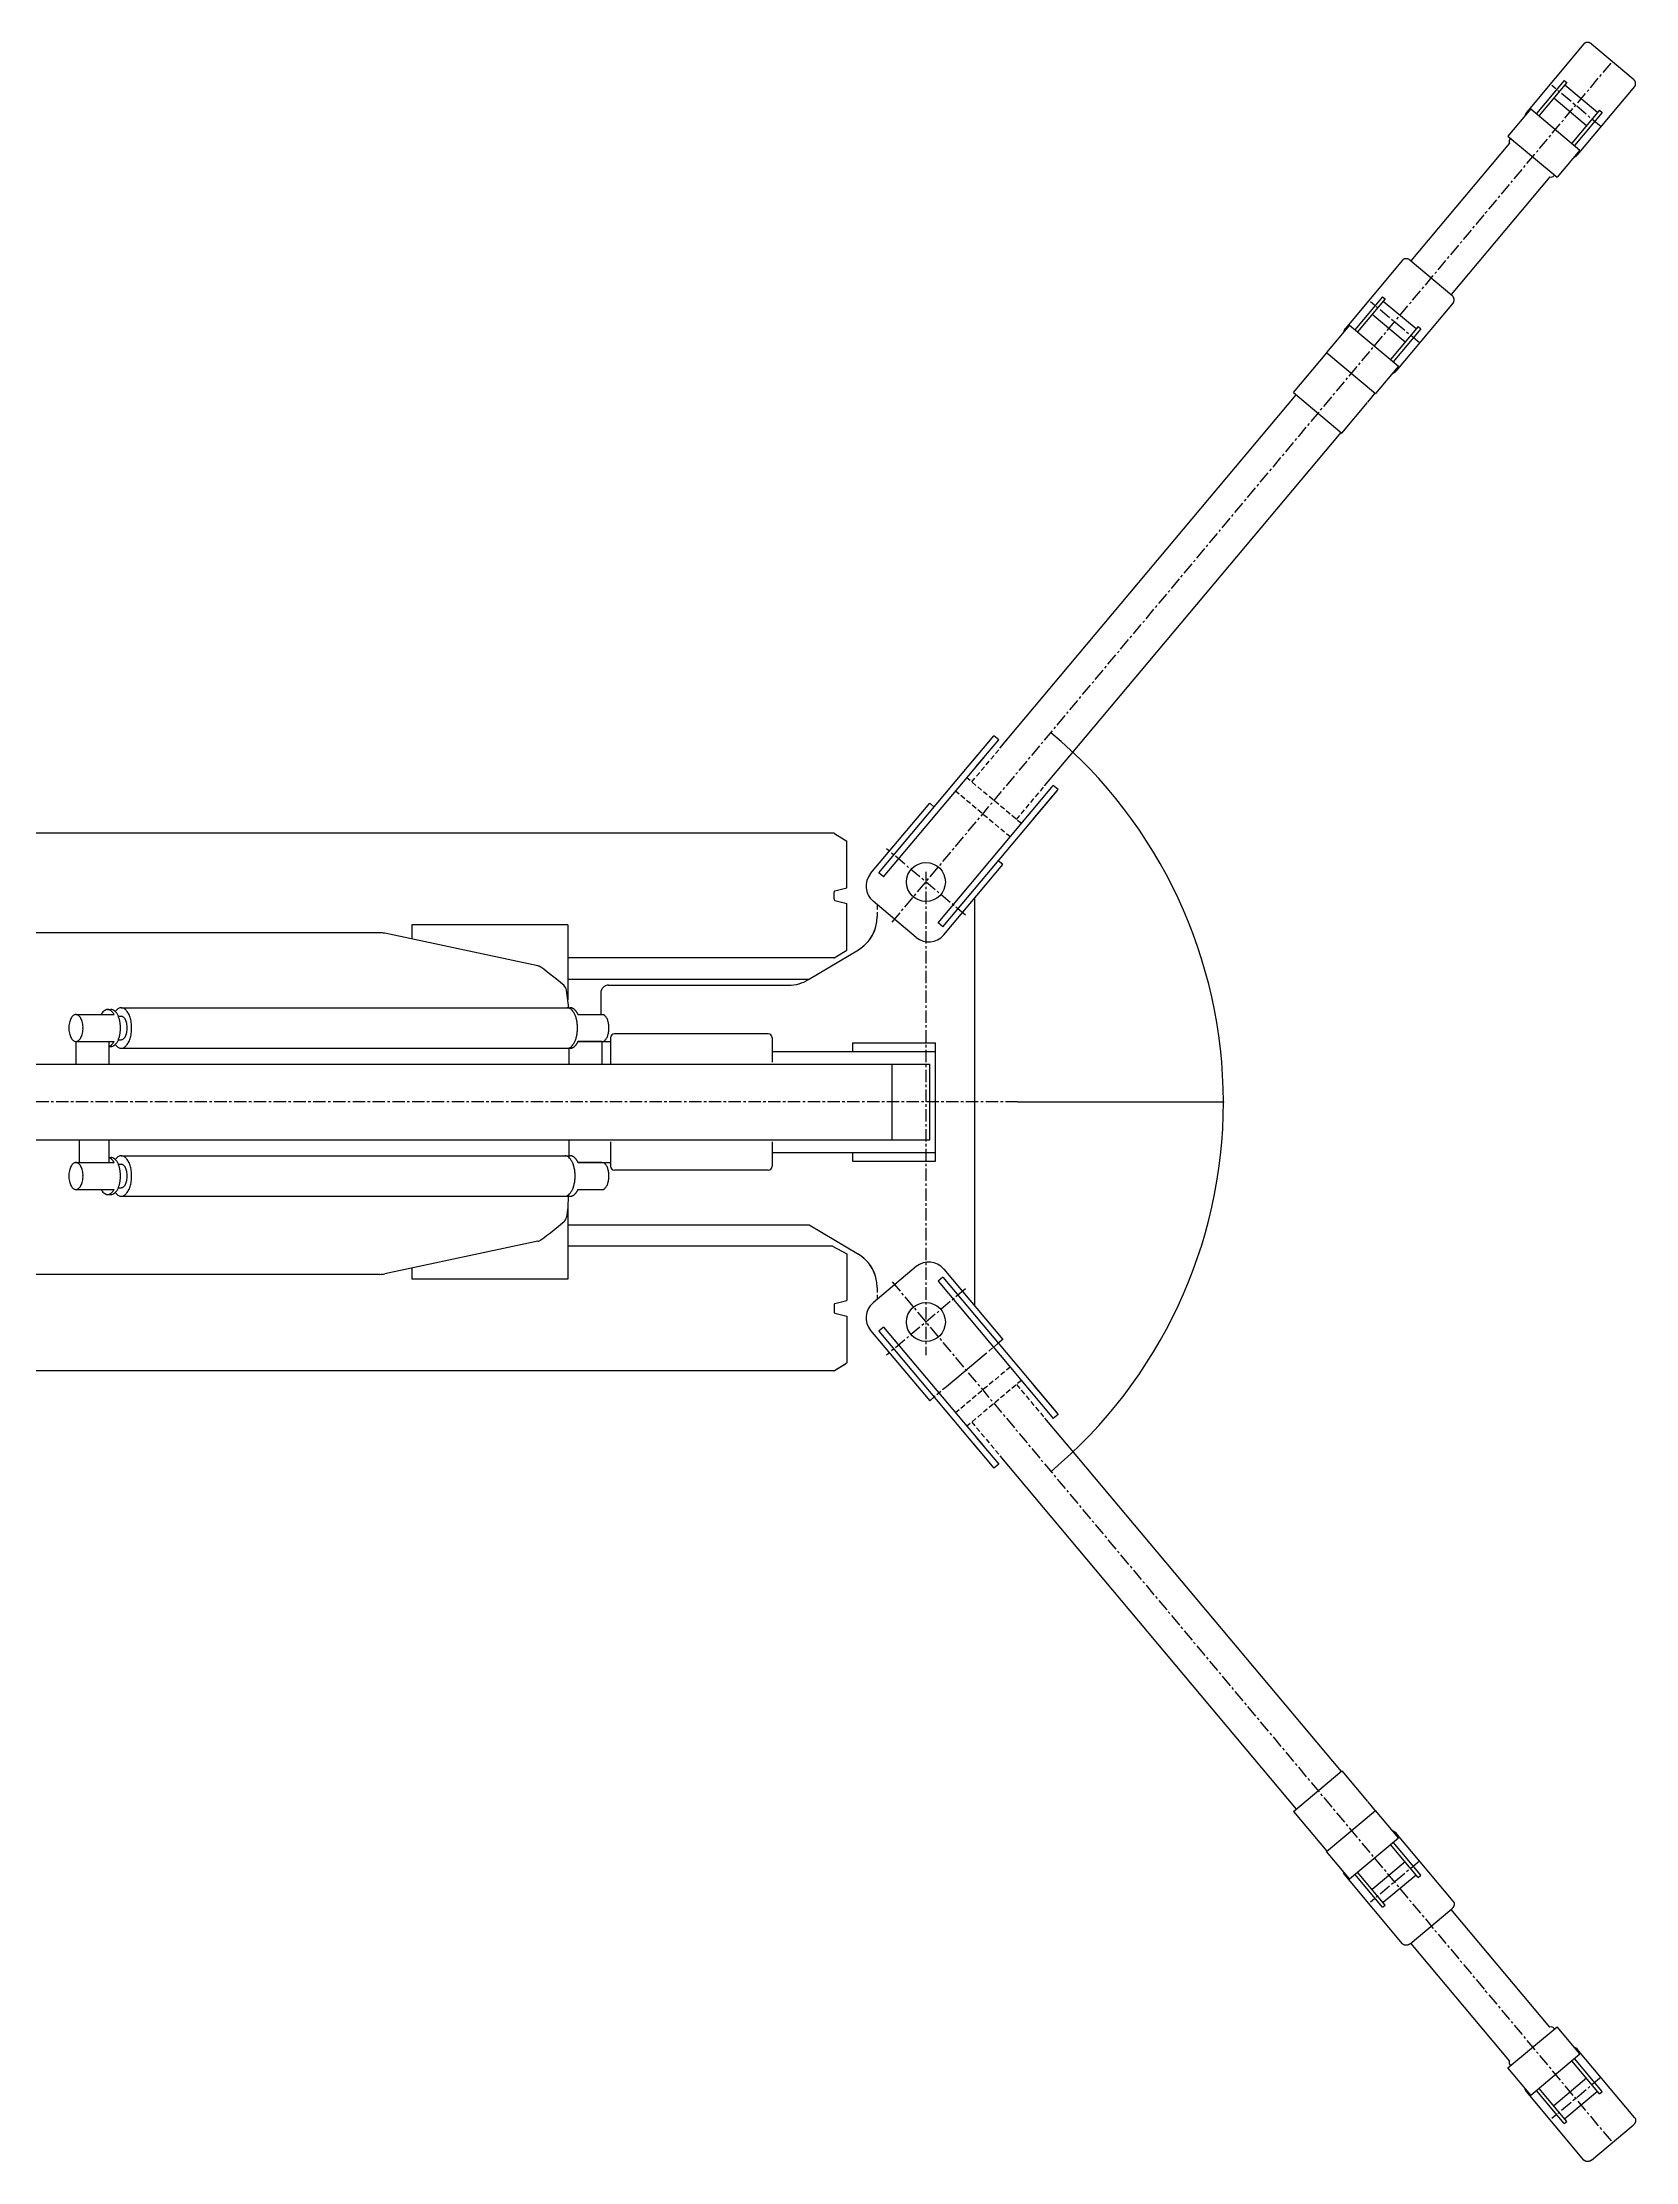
# Model space of a CAD drawing. Header units: millimetres. Extents: x 13669 to 217197, y -88248 to 24578.
# Drawn here: x 99199 to 103291, y 5022 to 10464 of the extents above; entities that cross this region are included whole.
import ezdxf

# ---------------------------------------------------------------- set-up
doc = ezdxf.new("R2010")
doc.units = ezdxf.units.MM
doc.linetypes.add('CENTER', pattern=[50.8, 31.75, -6.35, 6.35, -6.35])
doc.linetypes.add('DASHED', pattern=[19.05, 12.7, -6.35])
doc.layers.add('1', color=7, linetype='Continuous')
doc.styles.get("Standard").update_dxf_attribs({"font": 'arial.ttf'})
doc.dimstyles.new('DIMSTYLE24', dxfattribs={"dimtxt": 3.2, "dimasz": 1, "dimexe": 2.54, "dimexo": 0, "dimgap": 1.6, "dimtad": 1, "dimdec": 4, "dimzin": 0, "dimdsep": 46, "dimtxsty": 'Standard', "dimblk1": 'OPEN', "dimblk2": 'OPEN', "dimsah": 1, "dimcen": 0.09, "dimadec": 0, "dimazin": 0, "dimtfac": 1, "dimtdec": 4, "dimtmove": 0, "dimatfit": 3, "dimldrblk": 'OPEN', "dimfxl": 1, "dimtvp": 1, "dimtolj": 1, "dimtzin": 0, "dimarcsym": 0})

# ---------------------------------------------------------------- blocks, each defined once
blk = doc.blocks.new('_OPEN')
at = {"color": 0, "linetype": 'ByBlock'}
for q in [(-3.128, 0.562), (-3.128, -0.562), (-3, 0)]:
    blk.add_line((0, 0), q, dxfattribs=at)
blk = doc.blocks.new('*D207')
at = {"layer": '1', "color": 0, "linetype": 'Continuous', "lineweight": -2, "transparency": 16777216}
blk.add_line((101704.7, 7743.1), (102233.8, 7743.1), dxfattribs=at)
blk.add_arc((100995.5, 7743.1), 1237, 0.0232, 50.0463, dxfattribs=at)
at = {"layer": 'Defpoints', "color": 0, "linetype": 'Continuous', "transparency": 16777216}
for p in [(103231.8, 10414.8), (101381.9, 8204.7), (102180.4, 8098.3), (96487.1, 7743.1), (101704.7, 7743.1)]:
    blk.add_point(p, dxfattribs=at)
at = {"layer": '1', "color": 0, "linetype": 'Continuous', "lineweight": -2, "transparency": 16777216, "xscale": 0.5, "yscale": 0.5, "zscale": 0.5}
for p, rotation in [((101789.5, 8691.7), 140.0578570738587), ((102232.6, 7743.1), 270.0115791850978)]:
    blk.add_blockref('_OPEN', p, dxfattribs=dict(at, rotation=rotation))
at = {"layer": '1', "color": 0, "linetype": 'Continuous', "transparency": 16777216, "insert": (102068.2, 8362.5), "char_height": 1.6, "attachment_point": 5, "rotation": 300.0058}
blk.add_mtext('\\A1;50°', dxfattribs=at)
blk = doc.blocks.new('*D208')
at = {"layer": '1', "color": 0, "linetype": 'Continuous', "lineweight": -2, "transparency": 16777216}
blk.add_line((101704.7, 7743.1), (102233.9, 7743.1), dxfattribs=at)
blk.add_arc((100995.5, 7743.1), 1237.2, 309.9538, 359.9768, dxfattribs=at)
at = {"layer": 'Defpoints', "color": 0, "linetype": 'Continuous', "transparency": 16777216}
for p in [(96487.1, 7743.1), (101704.7, 7743.1), (101381.9, 7281.5), (102028.6, 7062.4), (103231.8, 5071.4)]:
    blk.add_point(p, dxfattribs=at)
at = {"layer": '1', "color": 0, "linetype": 'Continuous', "lineweight": -2, "transparency": 16777216, "xscale": 0.5, "yscale": 0.5, "zscale": 0.5}
for p, rotation in [((102232.7, 7743.1), 89.9884219844895), ((101789.6, 6794.4), 219.9421932236454)]:
    blk.add_blockref('_OPEN', p, dxfattribs=dict(at, rotation=rotation))
at = {"layer": '1', "color": 0, "linetype": 'Continuous', "transparency": 16777216, "insert": (102175.3, 7376.2), "char_height": 1.6, "attachment_point": 5, "rotation": 72.7264}
blk.add_mtext('\\A1;50°', dxfattribs=at)

msp = doc.modelspace()

# ---------------------------------------------------------------- linework, layer by layer
at = {"color": 3, "linetype": 'Continuous'}
for p, q in [((99953.7406844, 8177.5731798), (99068.7405745, 8177.5731798)), ((100066.3950875, 8177.5731798), (99953.7406844, 8177.5731798)), ((100471.6218199, 8092.8022207), (100078.8665863, 8176.2627119)), ((100549.6808604, 7998.0002099), (100545.0995749, 8030.519948)), ((100551.1801435, 7985.0731437), (100549.612659, 7997.9906019)), ((100551.1489703, 7881.0726002), (100551.1489703, 7840.5731219)), ((100551.1489703, 7645.5731028), (100551.1489703, 7605.0736245)), ((100548.6039708, 7472.2456334), (100545.1356655, 7447.6262594)), ((100549.9190561, 7501.0742099), (100548.6039708, 7472.2456334)), ((100471.6579105, 7385.3440165), (100078.9027067, 7301.8835253)), ((99953.7767452, 7300.5730574), (98486.6846888, 7300.5730574)), ((100066.4311484, 7300.5730574), (99953.7767452, 7300.5730574))]:
    msp.add_line(p, q, dxfattribs=at)
for centre, radius, start, end in [((100066.3950591, 8117.5731723), 60.0000088, 78.0031006925, 90.0000000008), ((100467.4646519, 8073.2390346), 20.0000027, 53.6488652578, 78.0031006917), ((99821.3864564, 7195.3533438), 1110.0001498, 49.7736128309, 53.6488652578), ((100525.3187758, 8027.5670246), 20.0000027, 8.4905852227, 49.7736128309), ((99821.4225437, 8282.7928798), 1110.0001498, 306.3511347422, 310.2263871691), ((100525.354863, 7450.5791991), 20.0000027, 310.2263871691, 351.5094147773), ((100467.5007391, 7404.9071891), 20.0000027, 281.9968993083, 306.3511347422), ((100066.4311517, 7360.5730614), 60.0000088, 269.9999999992, 281.9968993075)]:
    msp.add_arc(centre, radius, start, end, dxfattribs=at)
at = {"layer": '1', "color": 7, "linetype": 'Continuous'}
for p, q in [((103158.6621296, 10459.8204116), (103011.1269533, 10283.9948261)), ((103178.1996079, 10459.7684096), (103285.4458383, 10369.778163)), ((103107.476942, 10366.1499887), (103036.4099157, 10281.4557633)), ((103114.3713521, 10360.3650758), (103043.3043259, 10275.6706063)), ((103107.476942, 10366.1499887), (103114.3713521, 10360.3650758)), ((103193.4939577, 10283.5299291), (103109.22897, 10354.2366172)), ((103288.8668592, 10350.5192493), (103141.3546322, 10174.7210076)), ((103022.3912371, 10293.2187044), (102963.5830015, 10223.1337339)), ((103022.3912371, 10293.2187044), (103148.4821966, 10187.4158335)), ((103165.2112682, 10249.8239467), (103080.9463656, 10320.5306877)), ((103198.6362562, 10289.6582791), (103127.5692299, 10204.9639316)), ((103198.6362562, 10289.6582791), (103205.5305442, 10283.8732441)), ((103205.5305442, 10283.8732441), (103134.46364, 10199.1788966)), ((102967.7825843, 10205.1139477), (102714.0953852, 9902.7807734)), ((102963.5830015, 10223.1337339), (103089.6739611, 10117.3308631)), ((102970.3242134, 10217.477239), (102969.0776312, 10215.9916431)), ((103148.4821966, 10187.4158335), (103089.6739611, 10117.3308631)), ((103082.9327492, 10122.98748), (103081.686167, 10121.5017621)), ((103071.198704, 10118.3376744), (102817.5110166, 9816.0046624)), ((102692.642535, 9904.439965), (102545.1074808, 9728.6143795)), ((102712.1800133, 9904.387963), (102819.4262437, 9814.3975943)), ((102641.4573474, 9810.7695421), (102570.3903211, 9726.0751946)), ((102648.3517575, 9804.9845071), (102577.2847312, 9720.2901597)), ((102641.4573474, 9810.7695421), (102648.3517575, 9804.9845071)), ((102727.4743534, 9728.1494709), (102643.2094312, 9798.8561239)), ((102822.8472646, 9795.1388026), (102675.3350375, 9619.3404389)), ((102699.1916741, 9694.4435007), (102614.9267421, 9765.1501421)), ((102556.3717645, 9737.8382577), (102497.5634069, 9667.7532873)), ((102556.3717645, 9737.8382577), (102682.462602, 9632.0353869)), ((102732.6166615, 9734.2778325), (102661.5496353, 9649.583485)), ((102739.5110717, 9728.4927975), (102668.4440454, 9643.79845)), ((102732.6166615, 9734.2778325), (102739.5110717, 9728.4927975)), ((102412.6578168, 9564.5442889), (102498.5592567, 9666.9175938)), ((102497.5634069, 9667.7532873), (102623.6543665, 9561.9504165)), ((102682.462602, 9632.0353869), (102623.6543665, 9561.9504165)), ((101658.6708063, 8651.2091732), (102419.9297904, 9558.4423593)), ((102412.6578168, 9564.5442889), (102536.7570158, 9460.4126829)), ((102536.7570158, 9460.4126829), (102602.8366146, 9539.1631819)), ((102603.1940365, 9539.5892074), (102622.6585167, 9562.7859879)), ((101837.9898309, 8631.5546601), (102534.8364833, 9462.0241333)), ((101589.8428474, 8619.7442337), (101643.4161656, 8683.5904337)), ((101598.0087192, 8604.58435), (101655.6728811, 8673.3058254)), ((101655.6728811, 8673.3058254), (101643.4161656, 8683.5904337)), ((101674.7360551, 8670.3549888), (101675.4552782, 8671.2121362)), ((101347.7322798, 8331.2081093), (101601.9885018, 8634.2188755)), ((101359.9889954, 8320.9235057), (101619.8377169, 8630.5991546)), ((101773.5774686, 8554.7910235), (101837.9898309, 8631.5546601)), ((101500.1751488, 8203.2933561), (101792.2983574, 8551.4322584)), ((101731.1337068, 8478.53906), (101795.8590269, 8555.6756977)), ((101744.1137195, 8469.1164208), (101808.1157424, 8545.3910894)), ((101808.1157424, 8545.3910894), (101795.8590269, 8555.6756977)), ((101326.5997925, 8329.3592569), (101478.2976891, 8510.1457538)), ((101489.7883561, 8500.5039526), (101478.2976891, 8510.1457538)), ((101512.4318605, 8193.0087554), (101805.3121226, 8542.0498414)), ((101232.5030926, 8433.0708454), (98696.5010107, 8433.0708454)), ((101234.0751296, 8432.6260135), (101265.8520962, 8413.0712623)), ((101265.8520962, 8293.0707884), (101265.8520962, 8413.0712623)), ((101359.9889954, 8320.9235057), (101347.7322798, 8331.2081093)), ((101514.2807148, 8171.8762681), (101665.9786076, 8352.6627764)), ((101665.9786076, 8352.6627764), (101654.4879291, 8362.3045891)), ((101232.8522138, 8264.5326147), (101232.8522138, 8281.6093)), ((101234.7510559, 8285.5314578), (101265.8520962, 8293.0707884)), ((101234.7510559, 8260.6109528), (101265.8520962, 8253.0711263)), ((101265.8520962, 8133.0706523), (101265.8520962, 8253.0711263)), ((101443.8391006, 8165.7134255), (101332.7626352, 8258.9176427)), ((101593.6490765, 8266.4641869), (101593.6490765, 7219.6780043)), ((100148.6436619, 8198.0717038), (100148.6436619, 8161.4350826)), ((100548.6418975, 8198.0717038), (100148.6436619, 8198.0717038)), ((100548.6418975, 8198.0717038), (100548.6418975, 8005.3751708)), ((101512.4318605, 8193.0087554), (101500.1751488, 8203.2933561)), ((101233.3522665, 8113.0710692), (100548.6418975, 8113.0710692)), ((101167.4004303, 8057.3217789), (101295.3243123, 8134.0763152)), ((101233.3522665, 8113.0710692), (101265.8520962, 8133.0706523)), ((100551.6418863, 8058.0719434), (101168.6398766, 8058.0719434)), ((100903.64066, 8058.0719434), (100968.6403388, 8058.0719434)), ((100633.641302, 8023.0721532), (100633.641302, 7968.0722774)), ((100653.6411478, 8043.071999), (101115.9415922, 8043.071999)), ((99285.541105, 7968.0722774), (99383.5249414, 7968.0722774)), ((99367.0025627, 7980.572511), (99375.5777309, 7980.572511)), ((99394.7558197, 7963.0723759), (99401.7310338, 7963.0723759)), ((99401.7313938, 7985.0724943), (100555.0549137, 7985.0723743)), ((100574.8412802, 7968.0722774), (100641.725432, 7968.0722774)), ((99285.541105, 7898.0728171), (99383.5249414, 7898.0728171)), ((99286.1468627, 7840.5727505), (99286.1468627, 7898.0728171)), ((99286.1468627, 7898.0728171), (99371.1462673, 7898.0728171)), ((99286.1468627, 7898.0728171), (99371.1462673, 7898.0728171)), ((99286.1468627, 7840.5727505), (99286.1468627, 7898.0728171)), ((99371.1462673, 7840.5727505), (99371.1462673, 7898.0728171)), ((99371.1462673, 7840.5727505), (99371.1462673, 7898.0728171)), ((99394.7558197, 7903.0725986), (99401.7310338, 7903.0725986)), ((100636.1418527, 7898.0728171), (100574.8412802, 7898.0728171)), ((100574.8412802, 7898.0728171), (100658.6417692, 7898.0728171)), ((100574.8412802, 7898.0728171), (100641.725432, 7898.0728171)), ((100636.1418527, 7898.0728171), (100636.1418527, 7840.5727505)), ((100658.6417692, 7908.0725), (100658.6417692, 7840.5727505)), ((101063.6402662, 7918.0725429), (100668.6414521, 7918.0725429)), ((101073.6399491, 7908.0725), (101073.6399491, 7845.0727338)), ((101280.070863, 7895.0728283), (101493.6383905, 7895.0728283)), ((101280.070863, 7895.0728283), (101280.070863, 7873.0727099)), ((101493.6383905, 7591.0737564), (101493.6383905, 7895.0728283)), ((97113.6550051, 7840.5727505), (101478.8560053, 7840.5727505)), ((99371.1462673, 7885.5725835), (99375.5777309, 7885.5725835)), ((99401.7313938, 7881.0726002), (100555.0549137, 7881.0726002)), ((101073.6399491, 7873.0727099), (101493.6383905, 7873.0727099)), ((101382.1106844, 7645.5734742), (101382.1106844, 7840.5727505)), ((101382.1106844, 7645.5734742), (101382.1106844, 7840.5727505)), ((101478.8560053, 7645.5734742), (101478.8560053, 7840.5727505)), ((101478.8560053, 7645.5734742), (101478.8560053, 7840.5727505)), ((97113.6550051, 7645.5734742), (101478.8560053, 7645.5734742)), ((99293.6380749, 7645.5734742), (99293.6380749, 7588.0737676)), ((99371.1462673, 7588.0737676), (99371.1462673, 7645.5734742)), ((99371.1462673, 7588.0737676), (99371.1462673, 7645.5734742)), ((100658.6417692, 7641.0734909), (100658.6417692, 7578.0737247)), ((101073.6399491, 7641.0734909), (101073.6399491, 7578.0737247)), ((99283.6379121, 7588.0737676), (99293.6380749, 7588.0737676)), ((99285.541105, 7588.0737676), (99383.5249414, 7588.0737676)), ((99286.1468627, 7588.0737676), (99371.1462673, 7588.0737676)), ((99286.1468627, 7588.0737676), (99371.1462673, 7588.0737676)), ((99371.1462673, 7600.5736412), (99375.5777309, 7600.5736412)), ((99394.7558197, 7583.0739861), (99401.7310338, 7583.0739861)), ((99401.7313938, 7605.0736245), (100555.0549137, 7605.0736245)), ((100636.1418527, 7588.0737676), (100574.8412802, 7588.0737676)), ((100574.8412802, 7588.0737676), (100641.725432, 7588.0737676)), ((100574.8412802, 7588.0734076), (100658.6417692, 7588.0734076)), ((101063.6402662, 7568.0740418), (100668.6414521, 7568.0740418)), ((101073.6399491, 7613.0738748), (101493.6383905, 7613.0738748)), ((101280.070863, 7613.0738748), (101280.070863, 7591.0737564)), ((101280.070863, 7591.0737564), (101493.6383905, 7591.0737564)), ((99285.541105, 7518.0739474), (99383.5249414, 7518.0739474)), ((99394.7558197, 7523.0742088), (99401.7310338, 7523.0742088)), ((100574.8412802, 7518.0739474), (100641.725432, 7518.0739474)), ((99367.0025627, 7505.5740737), (99375.5777309, 7505.5740737)), ((99401.7313938, 7501.0740904), (100555.0549137, 7501.0742104)), ((100548.6039708, 7472.2456334), (100548.6418975, 7288.0748809)), ((100551.6418863, 7428.0742814), (101168.6400042, 7428.0742814)), ((101168.6400042, 7428.0742814), (101295.0989263, 7352.2012155)), ((101228.6493705, 7373.0711219), (100548.6418975, 7373.0711219)), ((101228.6493705, 7373.0711219), (101265.8520962, 7353.0710429)), ((101265.8520962, 7353.0710429), (101265.8520962, 7321.0709165)), ((100148.6436619, 7316.7034801), (100148.6436619, 7288.0748809)), ((101265.8520962, 7321.0709165), (101265.8520962, 7233.0710649)), ((101443.8391006, 7320.4287657), (101332.7626352, 7227.2245485)), ((101512.4318605, 7293.1374693), (101500.1751488, 7282.8528686)), ((101512.4318605, 7293.1374693), (101805.3121226, 6944.0963833)), ((101514.2807148, 7314.2659231), (101665.9786076, 7133.4794147)), ((100548.6418975, 7288.0748809), (100148.6436619, 7288.0748809)), ((101500.1751488, 7282.8528686), (101792.2983574, 6934.7139663)), ((101232.8522138, 7221.6090806), (101232.8522138, 7204.5323952)), ((101234.7510559, 7225.5312384), (101265.8520962, 7233.0710649)), ((101234.7510559, 7200.6107333), (101265.8520962, 7193.0709069)), ((101265.8520962, 7193.0709069), (101265.8520962, 7073.0709288)), ((101326.5997925, 7156.7829343), (101478.2976891, 6975.9964374)), ((101359.9889954, 7165.222719), (101347.7322798, 7154.9381154)), ((101347.7322798, 7154.9381154), (101601.9885018, 6851.9273492)), ((101359.9889954, 7165.222719), (101619.8377169, 6855.5470701)), ((101665.9786076, 7133.4794147), (101654.4879291, 7123.837602)), ((101623.0801032, 7097.4833084), (101521.196182, 7011.992536)), ((101232.4931996, 7053.075673), (98696.500731, 7053.075673)), ((101232.5030926, 7053.0708498), (98696.5010107, 7053.0708498)), ((101234.0657938, 7053.5206314), (101261.7798109, 7070.5756881)), ((101234.0751296, 7053.5156817), (101265.8520962, 7073.0709288)), ((101489.7883561, 6985.6382386), (101478.2976891, 6975.9964374)), ((101731.1337068, 7007.6071647), (101795.8590269, 6930.470527)), ((101744.1137195, 7017.0298039), (101808.1157424, 6940.7551353)), ((101773.5774686, 6931.3552012), (101837.9898309, 6854.5915646)), ((101808.1157424, 6940.7551353), (101795.8590269, 6930.470527)), ((101589.8428474, 6866.401991), (101643.4161656, 6802.555791)), ((101598.0087192, 6881.5618747), (101655.6728811, 6812.8403993)), ((101655.6728811, 6812.8403993), (101643.4161656, 6802.555791)), ((101658.6708063, 6834.9370515), (102419.9297904, 5927.7038654)), ((101837.9898309, 6854.5915646), (102534.8364833, 6024.1220914)), ((102412.6578168, 5921.6019358), (102536.7570158, 6025.7335418)), ((102536.7570158, 6025.7335418), (102602.8366146, 5946.9830428)), ((102603.1940365, 5946.5570173), (102622.6585167, 5923.3602369)), ((102412.6578168, 5921.6019358), (102498.5592567, 5819.2286309)), ((102497.5634069, 5818.3929374), (102623.6543665, 5924.1958083)), ((102682.462602, 5854.1108378), (102623.6543665, 5924.1958083)), ((102556.3717645, 5748.307967), (102682.462602, 5854.1108378)), ((102732.6166615, 5751.8683922), (102661.5496353, 5836.5627397)), ((102739.5110717, 5757.6534272), (102668.4440454, 5842.3477747)), ((102822.8472646, 5691.0074221), (102675.3350375, 5866.8057858)), ((102556.3717645, 5748.307967), (102497.5634069, 5818.3929374)), ((102699.1916741, 5791.702724), (102614.9267421, 5720.9960826)), ((102692.642535, 5581.7062597), (102545.1074808, 5757.5318452)), ((102641.4573474, 5675.3766826), (102570.3903211, 5760.0710301)), ((102648.3517575, 5681.1617176), (102577.2847312, 5765.856065)), ((102727.4743534, 5757.9967539), (102643.2094312, 5687.2901008)), ((102732.6166615, 5751.8683922), (102739.5110717, 5757.6534272)), ((102641.4573474, 5675.3766826), (102648.3517575, 5681.1617176)), ((102712.1800133, 5581.7582617), (102819.4262437, 5671.7486304)), ((103071.198704, 5367.8085503), (102817.5110166, 5670.1415623)), ((102967.7825843, 5281.032277), (102714.0953852, 5583.3654513)), ((102963.5830015, 5263.0124908), (103089.6739611, 5368.8153616)), ((103082.9327492, 5363.1587447), (103081.686167, 5364.6444626)), ((103148.4821966, 5298.7303912), (103089.6739611, 5368.8153616)), ((103022.3912371, 5192.9275204), (103148.4821966, 5298.7303912)), ((103198.6362562, 5196.4879456), (103127.5692299, 5281.1822931)), ((103205.5305442, 5202.2729806), (103134.46364, 5286.9673281)), ((103288.8668592, 5135.6269755), (103141.3546322, 5311.4252171)), ((103022.3912371, 5192.9275204), (102963.5830015, 5263.0124908)), ((102970.3242134, 5268.6689857), (102969.0776312, 5270.1545816)), ((103165.2112682, 5236.322278), (103080.9463656, 5165.615537)), ((103158.6621296, 5026.3258131), (103011.1269533, 5202.1513986)), ((103107.476942, 5119.996236), (103036.4099157, 5204.6904614)), ((103114.3713521, 5125.7811489), (103043.3043259, 5210.4756184)), ((103193.4939577, 5202.6162956), (103109.22897, 5131.9096075)), ((103198.6362562, 5196.4879456), (103205.5305442, 5202.2729806)), ((103107.476942, 5119.996236), (103114.3713521, 5125.7811489)), ((103178.1996079, 5026.3778151), (103285.4458383, 5116.3680617))]:
    msp.add_line(p, q, dxfattribs=at)
at = {"layer": '1', "color": 7, "linetype": 'CENTER'}
for p, q in [((101381.8729934, 8204.6550888), (103231.8227231, 10414.7732863)), ((103203.3249775, 10246.5617156), (103076.4666839, 10353.0085074)), ((102737.305505, 9691.181269), (102610.4470893, 9797.6280608)), ((101570.1502254, 8222.9017267), (101367.1484278, 8393.2404645)), ((101468.6493266, 8334.0067299), (101468.6493266, 7093.2465602)), ((101704.7426895, 7743.0731124), (96487.1219454, 7743.0731124)), ((101704.7311671, 7743.0731124), (96487.1304902, 7743.0731124)), ((101570.1502254, 7263.2404645), (101367.1484278, 7092.9017267)), ((101381.8729934, 7281.4871024), (103231.8227231, 5071.3729384)), ((102737.305505, 5794.9649557), (102610.4470893, 5688.5181639)), ((103203.3249775, 5239.5845091), (103076.4666839, 5133.1377173))]:
    msp.add_line(p, q, dxfattribs=at)
at = {"layer": '1', "color": 7, "linetype": 'DASHED'}
for p, q in [((101586.355632, 8565.0273059), (101658.6708063, 8651.2091732)), ((101713.9020445, 8458.0031658), (101573.7158933, 8575.6333053)), ((101701.2623089, 8468.6091626), (101773.5774686, 8554.7910235)), ((101684.9765984, 8423.5311596), (101544.790454, 8541.161309)), ((101343.6490808, 8249.7828305), (101343.6490808, 8219.5374228)), ((101343.6490808, 7266.6042724), (101343.6490808, 7236.3593606)), ((101654.4879291, 7123.837602), (101623.0801032, 7097.4833084)), ((101684.9765984, 7062.6150651), (101544.790454, 6944.9849157)), ((101713.9020445, 7028.1430589), (101573.7158933, 6910.5129194)), ((101521.196182, 7011.992536), (101489.7883561, 6985.6382386)), ((101701.2623089, 7017.5370622), (101773.5774686, 6931.3552012)), ((101586.355632, 6921.1189188), (101658.6708063, 6834.9370515))]:
    msp.add_line(p, q, dxfattribs=at)
at = {"layer": '1', "color": 7, "linetype": 'Continuous'}
for points in [[(103178.199552, 10459.7684962, 0.0245486221), (103177.034412, 10460.6672508, 0.0245486221), (103175.8027779, 10461.4647326, 0.0245486221), (103174.5165108, 10462.1532614, 0.0245486221), (103173.1879983, 10462.7262064, 0.0245486221), (103171.8300348, 10463.1780497, 0.0245486221), (103170.455698, 10463.5044399, 0.0245486221), (103169.0782237, 10463.7022336, 0.0245486221), (103167.7108776, 10463.7695261, 0.0245486221), (103166.3668281, 10463.7056692, 0.0245486221), (103165.0590191, 10463.5112778, 0.0245486221), (103163.8000454, 10463.1882242, 0.0245486221), (103162.6020318, 10462.7396194, 0.0245486221), (103161.4765157, 10462.1697839, 0.0245486221), (103160.4343365, 10461.4842054, 0.0245486221), (103159.4855309, 10460.6894863, 0.0245486221), (103158.6392364, 10459.7932804, -1)], [(103288.8668032, 10350.5191587, 0.0245486221), (103289.6024363, 10351.5082206, 0.0245486221), (103290.2203234, 10352.5806133, 0.0245486221), (103290.7145139, 10353.7260089, 0.0245486221), (103291.0802486, 10354.9333768, 0.0245486221), (103291.3140051, 10356.1910893, 0.0245486221), (103291.4135324, 10357.487034, 0.0245486221), (103291.3778718, 10358.8087301, 0.0245486221), (103291.2073668, 10360.1434491, 0.0245486221), (103290.9036596, 10361.4783369, 0.0245486221), (103290.4696748, 10362.8005378, 0.0245486221), (103289.9095922, 10364.0973182, 0.0245486221), (103289.2288055, 10365.3561895, 0.0245486221), (103288.433871, 10366.5650281, 0.0245486221), (103287.5324446, 10367.712192, 0.0245486221), (103286.5332073, 10368.7866337, 0.0245486221), (103285.4457824, 10369.7780055, -1)], [(103011.1270086, 10283.9949158, 0.0095218773), (103010.7687746, 10283.5510659, 0.0095218773), (103010.4277261, 10283.0938754, 0.0095218773), (103010.1043579, 10282.6240072, 0.0095218773), (103009.799139, 10282.142143, 0.0095218773), (103009.512512, 10281.6489816, 0.0095218773), (103009.2448927, 10281.1452383, 0.0095218773), (103008.9966692, 10280.6316436, 0.0095218773), (103008.7682016, 10280.1089427, 0.0095218773), (103008.5598211, 10279.5778934, 0.0095218773), (103008.3718302, 10279.0392662, 0.0095218773), (103008.2045013, 10278.4938422, 0.0095218773), (103008.0580772, 10277.9424124, 0.0095218773), (103007.9327703, 10277.3857767, 0.0095218773), (103007.8287624, 10276.8247425, 0.0095218773), (103007.7462042, 10276.2601234, 0.0095218773), (103007.6852155, 10275.6927384, -1)], [(103133.7761878, 10169.8898758, 0.0095218773), (103134.3243624, 10170.0484633, 0.0095218773), (103134.8660676, 10170.2278123, 0.0095218773), (103135.4005177, 10170.4276627, 0.0095218773), (103135.9269375, 10170.6477247, 0.0095218773), (103136.4445635, 10170.887679, 0.0095218773), (103136.952645, 10171.1471777, 0.0095218773), (103137.450445, 10171.4258443, 0.0095218773), (103137.9372415, 10171.7232747, 0.0095218773), (103138.4123285, 10172.0390374, 0.0095218773), (103138.8750169, 10172.3726746, 0.0095218773), (103139.3246356, 10172.7237023, 0.0095218773), (103139.7605325, 10173.0916114, 0.0095218773), (103140.1820755, 10173.4758682, 0.0095218773), (103140.588653, 10173.8759154, 0.0095218773), (103140.9796753, 10174.2911729, 0.0095218773), (103141.3545754, 10174.7210383, -1)], [(102712.1799574, 9904.3879276, 0.0245486221), (102711.0148174, 9905.2866821, 0.0245486221), (102709.7831832, 9906.0841639, 0.0245486221), (102708.4969162, 9906.7726927, 0.0245486221), (102707.1684037, 9907.3456377, 0.0245486221), (102705.8104402, 9907.797481, 0.0245486221), (102704.4361034, 9908.1238712, 0.0245486221), (102703.0586291, 9908.321665, 0.0245486221), (102701.691283, 9908.3889574, 0.0245486221), (102700.3472335, 9908.3251005, 0.0245486221), (102699.0394245, 9908.1307091, 0.0245486221), (102697.7804508, 9907.8076555, 0.0245486221), (102696.5824372, 9907.3590508, 0.0245486221), (102695.4569211, 9906.7892152, 0.0245486221), (102694.4147419, 9906.1036367, 0.0245486221), (102693.4659363, 9905.3089177, 0.0245486221), (102692.6196418, 9904.4127117, -1)], [(102822.8473307, 9795.1388342, 0.0245486221), (102823.5829637, 9796.1278961, 0.0245486221), (102824.2008508, 9797.2002887, 0.0245486221), (102824.6950414, 9798.3456844, 0.0245486221), (102825.060776, 9799.5530522, 0.0245486221), (102825.2945326, 9800.8107648, 0.0245486221), (102825.3940598, 9802.1067094, 0.0245486221), (102825.3583992, 9803.4284056, 0.0245486221), (102825.1878943, 9804.7631246, 0.0245486221), (102824.884187, 9806.0980124, 0.0245486221), (102824.4502023, 9807.4202133, 0.0245486221), (102823.8901196, 9808.7169937, 0.0245486221), (102823.2093329, 9809.975865, 0.0245486221), (102822.4143985, 9811.1847035, 0.0245486221), (102821.512972, 9812.3318675, 0.0245486221), (102820.5137348, 9813.4063091, 0.0245486221), (102819.4263099, 9814.397681, -1)], [(102545.107414, 9728.6143471, 0.0095218773), (102544.74918, 9728.1704973, 0.0095218773), (102544.4081315, 9727.7133067, 0.0095218773), (102544.0847633, 9727.2434385, 0.0095218773), (102543.7795444, 9726.7615743, 0.0095218773), (102543.4929174, 9726.2684129, 0.0095218773), (102543.2252981, 9725.7646696, 0.0095218773), (102542.9770746, 9725.251075, 0.0095218773), (102542.7486069, 9724.728374, 0.0095218773), (102542.5402265, 9724.1973248, 0.0095218773), (102542.3522355, 9723.6586975, 0.0095218773), (102542.1849067, 9723.1132735, 0.0095218773), (102542.0384826, 9722.5618437, 0.0095218773), (102541.9131757, 9722.0052081, 0.0095218773), (102541.8091678, 9721.4441738, 0.0095218773), (102541.7266096, 9720.8795547, 0.0095218773), (102541.6656209, 9720.3121697, -1)], [(102667.7565932, 9614.5093071, 0.0095218773), (102668.3047678, 9614.6678946, 0.0095218773), (102668.846473, 9614.8472436, 0.0095218773), (102669.3809231, 9615.047094, 0.0095218773), (102669.9073429, 9615.267156, 0.0095218773), (102670.4249689, 9615.5071103, 0.0095218773), (102670.9330504, 9615.766609, 0.0095218773), (102671.4308504, 9616.0452756, 0.0095218773), (102671.9176469, 9616.342706, 0.0095218773), (102672.3927339, 9616.6584688, 0.0095218773), (102672.8554223, 9616.9921059, 0.0095218773), (102673.305041, 9617.3431336, 0.0095218773), (102673.7409379, 9617.7110427, 0.0095218773), (102674.1624808, 9618.0952995, 0.0095218773), (102674.5690583, 9618.4953468, 0.0095218773), (102674.9600807, 9618.9106042, 0.0095218773), (102675.3349808, 9619.3404696, -1)], [(99383.5245814, 7968.0723974, 0.019541247), (99382.0682668, 7970.4727484, 0.019541247), (99380.5199125, 7972.6448604, 0.019541247), (99378.8889986, 7974.5752932, 0.019541247), (99377.1856049, 7976.252407, 0.019541247), (99375.4200514, 7977.6658818, 0.019541247), (99373.6030182, 7978.8070775, 0.019541247), (99371.7457851, 7979.6691543, 0.019541247), (99369.8595121, 7980.2467122, 0.019541247), (99367.9558391, 7980.5361511, 0.019541247), (99366.0462862, 7980.5359111, 0.019541247), (99364.1426133, 7980.2459922, 0.019541247), (99362.2564603, 7979.6679543, 0.019541247), (99360.3992272, 7978.8055175, 0.019541247), (99358.5823139, 7977.6638418, 0.019541247), (99356.8167605, 7976.249887, 0.0853223606), (99350.4454791, 7968.0722774, -1)], [(99375.5777309, 7885.5727035, 0.04912685), (99380.3454332, 7886.4854201, 0.04912685), (99384.9300161, 7889.1884101, 0.04912685), (99389.1550805, 7893.5778738, 0.04912685), (99392.8583867, 7899.4850919, 0.04912685), (99395.8976154, 7906.6830252, 0.04912685), (99398.1560071, 7914.8950747, 0.04912685), (99399.5466819, 7923.8057616, 0.04912685), (99400.0162402, 7933.0724872, 0.04912685), (99399.5466819, 7942.3392129, 0.04912685), (99398.1560071, 7951.2498998, 0.04912685), (99395.8976154, 7959.4619493, 0.04912685), (99392.8583867, 7966.6600026, 0.04912685), (99389.1550805, 7972.5672207, 0.04912685), (99384.9300161, 7976.9566844, 0.04912685), (99380.3454332, 7979.6596744, 0.04912685), (99375.5777309, 7980.572391, -1)], [(99386.4838904, 7890.3442458, 0.068142801), (99392.9543864, 7883.9506695, 0.068142801), (99400.07084, 7881.1729198, 0.068142801), (99407.3095731, 7882.215596, 0.068142801), (99414.1376678, 7887.0017782, 0.068142801), (99420.0525658, 7895.1791479, 0.068142801), (99424.6189089, 7906.1459072, 0.068142801), (99427.5003382, 7919.0948191, 0.068142801), (99428.4850545, 7933.0724872, 0.068142801), (99427.5003382, 7947.0502754, 0.068142801), (99424.6189089, 7959.9990673, 0.068142801), (99420.0525658, 7970.9658266, 0.068142801), (99414.1376678, 7979.1433163, 0.068142801), (99407.3095731, 7983.9294985, 0.068142801), (99400.07084, 7984.9720546, 0.068142801), (99392.9543864, 7982.1943049, 0.068142801), (99386.4838904, 7975.8008487, -1)], [(99401.7310338, 7903.0725986, 0.04912685), (99404.7421826, 7903.6490764, 0.04912685), (99407.6376519, 7905.3561901, 0.04912685), (99410.306082, 7908.1285398, 0.04912685), (99412.6451133, 7911.859446, 0.04912685), (99414.5646262, 7916.4055091, 0.04912685), (99415.9909409, 7921.5920098, 0.04912685), (99416.8692176, 7927.219869, 0.04912685), (99417.1658565, 7933.0724872, 0.04912685), (99416.8692176, 7938.9252255, 0.04912685), (99415.9909409, 7944.5529646, 0.04912685), (99414.5646262, 7949.7395854, 0.04912685), (99412.6451133, 7954.2856485, 0.04912685), (99410.306082, 7958.0165547, 0.04912685), (99407.6376519, 7960.7887844, 0.04912685), (99404.7421826, 7962.496018, 0.04912685), (99401.7310338, 7963.0723759, -1)], [(100546.9730637, 7881.0727202, 0.04912685), (100552.1924443, 7882.0718365, 0.04912685), (100557.2113057, 7885.0309055, 0.04912685), (100561.8366885, 7889.8362877, 0.04912685), (100565.8907535, 7896.3030637, 0.04912685), (100569.2179811, 7904.1829545, 0.04912685), (100571.6902119, 7913.1730811, 0.04912685), (100573.2127663, 7922.9278449, 0.04912685), (100573.7267244, 7933.0724872, 0.04912685), (100573.2127663, 7943.2171296, 0.04912685), (100571.6902119, 7952.9720134, 0.04912685), (100569.2179811, 7961.96202, 0.04912685), (100565.8907535, 7969.8419108, 0.04912685), (100561.8366885, 7976.3088068, 0.04912685), (100557.2113057, 7981.114069, 0.04912685), (100552.1924443, 7984.073138, 0.04912685), (100546.9730637, 7985.0723743, -1)], [(100574.8412802, 7968.0723974, 0.01300753), (100573.8780438, 7970.0249101, 0.01300753), (100572.8639276, 7971.8775832, 0.01300753), (100571.8015715, 7973.6251367, 0.01300753), (100570.6938556, 7975.2628907, 0.01300753), (100569.5438999, 7976.786525, 0.01300753), (100568.3547043, 7978.1919598, 0.01300753), (100567.1295089, 7979.475115, 0.01300753), (100565.8715535, 7980.6328707, 0.01300753), (100564.5844383, 7981.6617469, 0.01300753), (100563.2715232, 7982.5592236, 0.01300753), (100561.9362881, 7983.3227808, 0.01300753), (100560.5825732, 7983.9503784, 0.01300753), (100559.2137382, 7984.4402166, 0.01300753), (100557.8337434, 7984.7910953, 0.01300753), (100556.4463085, 7985.0019345, 0.01300753), (100555.0549137, 7985.0723743, -1)], [(100642.6753224, 7965.9607482, 0.0133033823), (100641.725432, 7968.0723974, -1)], [(100642.6561486, 7900.1698093, 0.038233192), (100645.1620993, 7902.3704812, 0.038233192), (100647.4664507, 7905.2870704, 0.038233192), (100649.5154431, 7908.8516571, 0.038233192), (100651.2613166, 7912.9810818, 0.038233192), (100652.6632714, 7917.5791047, 0.038233192), (100653.6887876, 7922.5383263, 0.038233192), (100654.3137453, 7927.743307, 0.038233192), (100654.5237445, 7933.0724872, 0.038233192), (100654.3137453, 7938.4016675, 0.038233192), (100653.6887876, 7943.6066481, 0.038233192), (100652.6632714, 7948.5659897, 0.038233192), (100651.2613166, 7953.1638927, 0.038233192), (100649.5154431, 7957.2933174, 0.038233192), (100647.4664507, 7960.8579041, 0.038233192), (100645.1620993, 7963.7746133, 0.038233192), (100642.6561486, 7965.9751651, -1)], [(99371.1462673, 7886.260421, 0.00893825), (99372.0045041, 7886.5781798, 0.00893825), (99372.8563809, 7886.9554584, 0.00893825), (99373.7006978, 7887.3916568, 0.00893825), (99374.5364947, 7887.8861749, 0.00893825), (99375.3626916, 7888.4384129, 0.00893825), (99376.1782086, 7889.0477706, 0.00893825), (99376.9819656, 7889.7134082, 0.00893825), (99377.7730027, 7890.4343655, 0.00893825), (99378.5502398, 7891.2099226, 0.00893825), (99379.312717, 7892.0388795, 0.00893825), (99380.0594742, 7892.9203963, 0.00893825), (99380.7895515, 7893.8531528, 0.00893825), (99381.5019889, 7894.8360691, 0.00893825), (99382.1958263, 7895.8678253, 0.00893825), (99382.8703438, 7896.9471013, 0.00893825), (99383.5245814, 7898.0726971, -1)], [(100555.0549137, 7881.0727202, 0.01300753), (100556.4463085, 7881.14304, 0.01300753), (100557.8337434, 7881.3539992, 0.01300753), (100559.2137382, 7881.7048779, 0.01300753), (100560.5825732, 7882.1947161, 0.01300753), (100561.9362881, 7882.8221937, 0.01300753), (100563.2715232, 7883.5857509, 0.01300753), (100564.5844383, 7884.4832276, 0.01300753), (100565.8715535, 7885.5122237, 0.01300753), (100567.1295089, 7886.6698594, 0.01300753), (100568.3547043, 7887.9531347, 0.01300753), (100569.5438999, 7889.3584495, 0.01300753), (100570.6938556, 7890.8820838, 0.01300753), (100571.8015715, 7892.5199577, 0.01300753), (100572.8639276, 7894.2675113, 0.01300753), (100573.8780438, 7896.1200644, 0.01300753), (100574.8412802, 7898.0726971, -1)], [(100641.725432, 7898.0726971, 0.0133022989), (100642.6752496, 7900.1841723, 0.009772589)], [(99383.5245814, 7588.0738876, 0.00893825), (99382.8703438, 7589.1993634, 0.00893825), (99382.1958263, 7590.2787594, 0.00893825), (99381.5019889, 7591.3105156, 0.00893825), (99380.7895515, 7592.2934319, 0.00893825), (99380.0594742, 7593.2261885, 0.00893825), (99379.312717, 7594.1077052, 0.00893825), (99378.5502398, 7594.9366621, 0.00893825), (99377.7730027, 7595.7122192, 0.00893825), (99376.9819656, 7596.4331766, 0.00893825), (99376.1782086, 7597.0988141, 0.00893825), (99375.3626916, 7597.7081718, 0.00893825), (99374.5364947, 7598.2604098, 0.00893825), (99373.7006978, 7598.7549279, 0.00893825), (99372.8563809, 7599.1911263, 0.00893825), (99372.0045041, 7599.5682849, 0.00893825), (99371.1462673, 7599.8861637, -1)], [(99375.5777309, 7505.5741937, 0.04912685), (99380.3454332, 7506.4869104, 0.04912685), (99384.9300161, 7509.1899003, 0.04912685), (99389.1550805, 7513.579364, 0.04912685), (99392.8583867, 7519.4865821, 0.04912685), (99395.8976154, 7526.6845154, 0.04912685), (99398.1560071, 7534.8966849, 0.04912685), (99399.5466819, 7543.8072519, 0.04912685), (99400.0162402, 7553.0740975, 0.04912685), (99399.5466819, 7562.3408231, 0.04912685), (99398.1560071, 7571.25139, 0.04912685), (99395.8976154, 7579.4635595, 0.04912685), (99392.8583867, 7586.6614928, 0.04912685), (99389.1550805, 7592.5687109, 0.04912685), (99384.9300161, 7596.9581746, 0.04912685), (99380.3454332, 7599.6611646, 0.04912685), (99375.5777309, 7600.5738812, -1)], [(99386.4838904, 7510.345736, 0.068142801), (99392.9543864, 7503.9521598, 0.068142801), (99400.07084, 7501.1745301, 0.068142801), (99407.3095731, 7502.2170862, 0.068142801), (99414.1376678, 7507.0032684, 0.068142801), (99420.0525658, 7515.1807581, 0.068142801), (99424.6189089, 7526.1475174, 0.068142801), (99427.5003382, 7539.0963093, 0.068142801), (99428.4850545, 7553.0740975, 0.068142801), (99427.5003382, 7567.0517656, 0.068142801), (99424.6189089, 7580.0005575, 0.068142801), (99420.0525658, 7590.9673168, 0.068142801), (99414.1376678, 7599.1448065, 0.068142801), (99407.3095731, 7603.9309887, 0.068142801), (99400.07084, 7604.9735449, 0.068142801), (99392.9543864, 7602.1959152, 0.068142801), (99386.4838904, 7595.8023389, -1)], [(99401.7310338, 7523.0742088, 0.04912685), (99404.7421826, 7523.6505667, 0.04912685), (99407.6376519, 7525.3578003, 0.04912685), (99410.306082, 7528.13003, 0.04912685), (99412.6451133, 7531.8609362, 0.04912685), (99414.5646262, 7536.4069993, 0.04912685), (99415.9909409, 7541.5936201, 0.04912685), (99416.8692176, 7547.2213592, 0.04912685), (99417.1658565, 7553.0740975, 0.04912685), (99416.8692176, 7558.9267157, 0.04912685), (99415.9909409, 7564.5544549, 0.04912685), (99414.5646262, 7569.7410756, 0.04912685), (99412.6451133, 7574.2871387, 0.04912685), (99410.306082, 7578.0180449, 0.04912685), (99407.6376519, 7580.7902746, 0.04912685), (99404.7421826, 7582.4975083, 0.04912685), (99401.7310338, 7583.0739861, -1)], [(100540.8416864, 7501.0742104, 0.04912685), (100546.061067, 7502.0734467, 0.04912685), (100551.0798084, 7505.0325157, 0.04912685), (100555.7051913, 7509.8377779, 0.04912685), (100559.7593762, 7516.3046739, 0.04912685), (100563.0864839, 7524.1844447, 0.04912685), (100565.5588347, 7533.1745713, 0.04912685), (100567.081269, 7542.9293351, 0.04912685), (100567.5953471, 7553.0740975, 0.04912685), (100567.081269, 7563.2187398, 0.04912685), (100565.5588347, 7572.9735036, 0.04912685), (100563.0864839, 7581.9636302, 0.04912685), (100559.7593762, 7589.843521, 0.04912685), (100555.7051913, 7596.310297, 0.04912685), (100551.0798084, 7601.1155592, 0.04912685), (100546.061067, 7604.0747482, 0.04912685), (100540.8416864, 7605.0738645, -1)], [(100574.8412802, 7588.0738876, 0.01300753), (100573.8780438, 7590.0265203, 0.01300753), (100572.8639276, 7591.8790735, 0.01300753), (100571.8015715, 7593.626627, 0.01300753), (100570.6938556, 7595.2645009, 0.01300753), (100569.5438999, 7596.7881352, 0.01300753), (100568.3547043, 7598.19345, 0.01300753), (100567.1295089, 7599.4767253, 0.01300753), (100565.8715535, 7600.634361, 0.01300753), (100564.5844383, 7601.6633571, 0.01300753), (100563.2715232, 7602.5608338, 0.01300753), (100561.9362881, 7603.324271, 0.01300753), (100560.5825732, 7603.9518686, 0.01300753), (100559.2137382, 7604.4417068, 0.01300753), (100557.8337434, 7604.7925855, 0.01300753), (100556.4463085, 7605.0035447, 0.01300753), (100555.0549137, 7605.0738645, -1)], [(100642.6752496, 7585.9624124, 0.0133022989), (100641.725432, 7588.0738876, -1)], [(100642.6561486, 7520.1712996, 0.038233192), (100645.1620993, 7522.3719714, 0.038233192), (100647.4664507, 7525.2886806, 0.038233192), (100649.5154431, 7528.8532673, 0.038233192), (100651.2613166, 7532.982692, 0.038233192), (100652.6632714, 7537.580595, 0.038233192), (100653.6887876, 7542.5399366, 0.038233192), (100654.3137453, 7547.7447972, 0.038233192), (100654.5237445, 7553.0740975, 0.038233192), (100654.3137453, 7558.4032777, 0.038233192), (100653.6887876, 7563.6081384, 0.038233192), (100652.6632714, 7568.56748, 0.038233192), (100651.2613166, 7573.1653829, 0.038233192), (100649.5154431, 7577.2948076, 0.038233192), (100647.4664507, 7580.8595143, 0.038233192), (100645.1620993, 7583.7761035, 0.038233192), (100642.6561486, 7585.9767754, -1)], [(99350.3439527, 7518.0739474, 0.0808661), (99356.8166405, 7509.8968177, 0.019541354), (99358.5821939, 7508.4828629, 0.019541354), (99360.3991072, 7507.3411872, 0.019541354), (99362.2563403, 7506.4786304, 0.019541354), (99364.1424933, 7505.9005925, 0.019541354), (99366.0461662, 7505.6105536, 0.019541354), (99367.9557191, 7505.6103136, 0.019541354), (99369.8593921, 7505.8998725, 0.019541354), (99371.7456651, 7506.4774304, 0.019541354), (99373.6030182, 7507.3393872, 0.019541354), (99375.4199314, 7508.480583, 0.019541354), (99377.1856049, 7509.8941777, 0.019541354), (99378.8889986, 7511.5711715, 0.019541354), (99380.5199125, 7513.5017243, 0.019541354), (99382.0682668, 7515.6737163, 0.019541354), (99383.5245814, 7518.0741874, -1)], [(100555.0549137, 7501.0742104, 0.01300753), (100556.4463085, 7501.1446502, 0.01300753), (100557.8337434, 7501.3554894, 0.01300753), (100559.2137382, 7501.7063681, 0.01300753), (100560.5825732, 7502.1962063, 0.01300753), (100561.9362881, 7502.8238039, 0.01300753), (100563.2715232, 7503.5873611, 0.01300753), (100564.5844383, 7504.4848378, 0.01300753), (100565.8715535, 7505.513714, 0.01300753), (100567.1295089, 7506.6713497, 0.01300753), (100568.3547043, 7507.9546249, 0.01300753), (100569.5438999, 7509.3599397, 0.01300753), (100570.6938556, 7510.883574, 0.01300753), (100571.8015715, 7512.521448, 0.01300753), (100572.8639276, 7514.2690015, 0.01300753), (100573.8780438, 7516.1215546, 0.01300753), (100574.8412802, 7518.0741874, -1)], [(100641.725432, 7518.0741874, 0.0133022989), (100642.6752496, 7520.1856625, 0.009772589)], [(102667.7565932, 5871.6369176, -0.0095218773), (102668.3047678, 5871.4783301, -0.0095218773), (102668.846473, 5871.2989811, -0.0095218773), (102669.3809231, 5871.0991307, -0.0095218773), (102669.9073429, 5870.8790687, -0.0095218773), (102670.4249689, 5870.6391144, -0.0095218773), (102670.9330504, 5870.3796157, -0.0095218773), (102671.4308504, 5870.1009491, -0.0095218773), (102671.9176469, 5869.8035187, -0.0095218773), (102672.3927339, 5869.4877559, -0.0095218773), (102672.8554223, 5869.1541188, -0.0095218773), (102673.305041, 5868.8030911, -0.0095218773), (102673.7409379, 5868.435182, -0.0095218773), (102674.1624808, 5868.0509252, -0.0095218773), (102674.5690583, 5867.6508779, -0.0095218773), (102674.9600807, 5867.2356205, -0.0095218773), (102675.3349808, 5866.8057551, 1)], [(102545.107414, 5757.5318776, -0.0095218773), (102544.74918, 5757.9757274, -0.0095218773), (102544.4081315, 5758.432918, -0.0095218773), (102544.0847633, 5758.9027862, -0.0095218773), (102543.7795444, 5759.3846504, -0.0095218773), (102543.4929174, 5759.8778118, -0.0095218773), (102543.2252981, 5760.3815551, -0.0095218773), (102542.9770746, 5760.8951497, -0.0095218773), (102542.7486069, 5761.4178507, -0.0095218773), (102542.5402265, 5761.9489, -0.0095218773), (102542.3522355, 5762.4875272, -0.0095218773), (102542.1849067, 5763.0329512, -0.0095218773), (102542.0384826, 5763.584381, -0.0095218773), (102541.9131757, 5764.1410166, -0.0095218773), (102541.8091678, 5764.7020509, -0.0095218773), (102541.7266096, 5765.26667, -0.0095218773), (102541.6656209, 5765.834055, 1)], [(102822.8473307, 5691.0073905, -0.0245486221), (102823.5829637, 5690.0183286, -0.0245486221), (102824.2008508, 5688.945936, -0.0245486221), (102824.6950414, 5687.8005403, -0.0245486221), (102825.060776, 5686.5931725, -0.0245486221), (102825.2945326, 5685.33546, -0.0245486221), (102825.3940598, 5684.0395153, -0.0245486221), (102825.3583992, 5682.7178191, -0.0245486221), (102825.1878943, 5681.3831001, -0.0245486221), (102824.884187, 5680.0482123, -0.0245486221), (102824.4502023, 5678.7260114, -0.0245486221), (102823.8901196, 5677.429231, -0.0245486221), (102823.2093329, 5676.1703597, -0.0245486221), (102822.4143985, 5674.9615212, -0.0245486221), (102821.512972, 5673.8143572, -0.0245486221), (102820.5137348, 5672.7399156, -0.0245486221), (102819.4263099, 5671.7485438, 1)], [(102712.1799574, 5581.7582971, -0.0245486221), (102711.0148174, 5580.8595426, -0.0245486221), (102709.7831832, 5580.0620608, -0.0245486221), (102708.4969162, 5579.373532, -0.0245486221), (102707.1684037, 5578.800587, -0.0245486221), (102705.8104402, 5578.3487437, -0.0245486221), (102704.4361034, 5578.0223535, -0.0245486221), (102703.0586291, 5577.8245597, -0.0245486221), (102701.691283, 5577.7572673, -0.0245486221), (102700.3472335, 5577.8211242, -0.0245486221), (102699.0394245, 5578.0155156, -0.0245486221), (102697.7804508, 5578.3385692, -0.0245486221), (102696.5824372, 5578.7871739, -0.0245486221), (102695.4569211, 5579.3570095, -0.0245486221), (102694.4147419, 5580.042588, -0.0245486221), (102693.4659363, 5580.837307, -0.0245486221), (102692.6196418, 5581.733513, 1)], [(103133.7761878, 5316.2563489, -0.0095218773), (103134.3243624, 5316.0977614, -0.0095218773), (103134.8660676, 5315.9184124, -0.0095218773), (103135.4005177, 5315.718562, -0.0095218773), (103135.9269375, 5315.4985, -0.0095218773), (103136.4445635, 5315.2585457, -0.0095218773), (103136.952645, 5314.9990471, -0.0095218773), (103137.450445, 5314.7203804, -0.0095218773), (103137.9372415, 5314.42295, -0.0095218773), (103138.4123285, 5314.1071873, -0.0095218773), (103138.8750169, 5313.7735501, -0.0095218773), (103139.3246356, 5313.4225224, -0.0095218773), (103139.7605325, 5313.0546133, -0.0095218773), (103140.1820755, 5312.6703565, -0.0095218773), (103140.588653, 5312.2703093, -0.0095218773), (103140.9796753, 5311.8550518, -0.0095218773), (103141.3545754, 5311.4251864, 1)], [(103011.1270086, 5202.1513089, -0.0095218773), (103010.7687746, 5202.5951588, -0.0095218773), (103010.4277261, 5203.0523493, -0.0095218773), (103010.1043579, 5203.5222175, -0.0095218773), (103009.799139, 5204.0040817, -0.0095218773), (103009.512512, 5204.4972431, -0.0095218773), (103009.2448927, 5205.0009865, -0.0095218773), (103008.9966692, 5205.5145811, -0.0095218773), (103008.7682016, 5206.0372821, -0.0095218773), (103008.5598211, 5206.5683313, -0.0095218773), (103008.3718302, 5207.1069585, -0.0095218773), (103008.2045013, 5207.6523826, -0.0095218773), (103008.0580772, 5208.2038123, -0.0095218773), (103007.9327703, 5208.760448, -0.0095218773), (103007.8287624, 5209.3214822, -0.0095218773), (103007.7462042, 5209.8861013, -0.0095218773), (103007.6852155, 5210.4534863, 1)], [(103288.8668032, 5135.627066, -0.0245486221), (103289.6024363, 5134.6380041, -0.0245486221), (103290.2203234, 5133.5656115, -0.0245486221), (103290.7145139, 5132.4202158, -0.0245486221), (103291.0802486, 5131.2128479, -0.0245486221), (103291.3140051, 5129.9551354, -0.0245486221), (103291.4135324, 5128.6591908, -0.0245486221), (103291.3778718, 5127.3374946, -0.0245486221), (103291.2073668, 5126.0027756, -0.0245486221), (103290.9036596, 5124.6678878, -0.0245486221), (103290.4696748, 5123.3456869, -0.0245486221), (103289.9095922, 5122.0489065, -0.0245486221), (103289.2288055, 5120.7900352, -0.0245486221), (103288.433871, 5119.5811966, -0.0245486221), (103287.5324446, 5118.4340327, -0.0245486221), (103286.5332073, 5117.359591, -0.0245486221), (103285.4457824, 5116.3682192, 1)], [(103178.199552, 5026.3777285, -0.0245486221), (103177.034412, 5025.4789739, -0.0245486221), (103175.8027779, 5024.6814921, -0.0245486221), (103174.5165108, 5023.9929633, -0.0245486221), (103173.1879983, 5023.4200184, -0.0245486221), (103171.8300348, 5022.968175, -0.0245486221), (103170.455698, 5022.6417848, -0.0245486221), (103169.0782237, 5022.4439911, -0.0245486221), (103167.7108776, 5022.3766986, -0.0245486221), (103166.3668281, 5022.4405556, -0.0245486221), (103165.0590191, 5022.6349469, -0.0245486221), (103163.8000454, 5022.9580005, -0.0245486221), (103162.6020318, 5023.4066053, -0.0245486221), (103161.4765157, 5023.9764408, -0.0245486221), (103160.4343365, 5024.6620193, -0.0245486221), (103159.4855309, 5025.4567384, -0.0245486221), (103158.6392364, 5026.3529443, 1)]]:
    msp.add_lwpolyline(points, format="xyb", dxfattribs=at)
for points in [[(99285.541105, 7968.0723974, 0.098491403), (99278.6500106, 7965.4081672, 0.098491403), (99272.8080722, 7957.8211954, 0.098491403), (99268.9046067, 7946.4663575, 0.098491403), (99267.5338518, 7933.0724872, 0.098491403), (99268.9046067, 7919.6786169, 0.098491403), (99272.8080722, 7908.3238991, 0.098491403), (99278.6500106, 7900.7368072, 0.098491403), (99285.541105, 7898.0726971, 0.098491403), (99292.4321994, 7900.7368072, 0.098491403), (99298.2742577, 7908.3238991, 0.098491403), (99302.1777232, 7919.6786169, 0.098491403), (99303.5483582, 7933.0724872, 0.098491403), (99302.1777232, 7946.4663575, 0.098491403), (99298.2742577, 7957.8211954, 0.098491403), (99292.4321994, 7965.4081672, 0.098491403)], [(99285.541105, 7518.0741874, 0.098491403), (99292.4321994, 7520.7384175, 0.098491403), (99298.2742577, 7528.3253893, 0.098491403), (99302.1777232, 7539.6802272, 0.098491403), (99303.5483582, 7553.0740975, 0.098491403), (99302.1777232, 7566.4679678, 0.098491403), (99298.2742577, 7577.8226856, 0.098491403), (99292.4321994, 7585.4096575, 0.098491403), (99285.541105, 7588.0738876, 0.098491403), (99278.6500106, 7585.4096575, 0.098491403), (99272.8080722, 7577.8226856, 0.098491403), (99268.9046067, 7566.4679678, 0.098491403), (99267.5338518, 7553.0740975, 0.098491403), (99268.9046067, 7539.6802272, 0.098491403), (99272.8080722, 7528.3253893, 0.098491403), (99278.6500106, 7520.7384175, 0.098491403)]]:
    msp.add_lwpolyline(points, format="xyb", close=True, dxfattribs=at)
for centre in [(101468.6387633, 8308.0710956), (101468.6387633, 7178.0751291)]:
    msp.add_circle(centre, 49.9998124, dxfattribs=at)
for centre, radius, start, end in [((102976.7380326, 10209.5636637), 10.0000014, 139.9993882775, 206.4215180522), ((103074.0257656, 10127.9297415), 10.0000014, 253.5782192531, 319.9993882775), ((101232.5030926, 8430.0710815), 3.0000005, 58.3962208376, 90), ((101364.9020286, 8297.2198711), 50.0000068, 140.0000055815, 229.9999932641), ((101237.8519856, 8281.6093), 5.0000009, 128.3305410919, 180), ((101237.8519856, 8264.5326147), 5.0000009, 180, 231.6659341629), ((101243.6491818, 8219.6898886), 100.0000153, 300.963951448, 0), ((101243.6395982, 8219.6904636), 99.9996249, 300.9636099998, 340.0505200002), ((101475.9784864, 8204.0156539), 50.0000068, 229.9999999619, 319.9999999617), ((101232.5030926, 8116.0708331), 3.0000005, 270, 301.6037791624), ((101115.9415922, 8143.0717079), 99.9996249, 270, 300.9636099998), ((101115.9506858, 8143.0711877), 100.0000153, 270, 300.9638052615), ((100653.6411478, 8023.0721532), 19.999925, 90, 180), ((100668.6414521, 7908.0725), 9.9999626, 90, 180), ((101063.6402662, 7908.0725), 9.9999626, 0, 90), ((100668.6414521, 7578.0737247), 9.9999626, 180, 270), ((101063.6402662, 7578.0737247), 9.9999626, 270, 0), ((101243.6395982, 7266.4557611), 99.9996249, 19.9494770002, 59.0363869998), ((101243.6491818, 7266.4518067), 100.0000153, 0, 59.0361947385), ((101475.9784864, 7282.1265373), 50.0000068, 40.0000000383, 130.0000000381), ((101237.8519856, 7221.6090806), 5.0000009, 128.3305410919, 180), ((101237.8519856, 7204.5323952), 5.0000009, 180, 231.6659341629), ((101364.9020286, 7188.92232), 50.0000068, 130.0000067359, 219.9999944185), ((101232.4931996, 7056.0756619), 2.9999889, 270, 301.6102499996), ((101232.5030926, 7056.0706137), 3.0000005, 270, 301.6037791624), ((103074.0257656, 5358.2164833), 10.0000014, 40.0006117225, 106.4217807469), ((102976.7380326, 5276.582561), 10.0000014, 153.5784819478, 220.0006117225)]:
    msp.add_arc(centre, radius, start, end, dxfattribs=at)
at = {"layer": '1', "color": 7, "linetype": 'DASHED'}
msp.add_arc((101443.6489799, 8333.0709464), 100.0000153, 169.2151040219, 169.2154644886, dxfattribs=at)
at = {"layer": '1', "color": 7, "linetype": 'Continuous'}
for p in [(102905.8162701, 10026.2539464), (101693.6265758, 8576.1885332), (101693.6266595, 8576.1886931), (102905.8162701, 5459.8922783), (102905.8162701, 5459.8882448)]:
    msp.add_point(p, dxfattribs=at)

# ---------------------------------------------------------------- dimensions: what is measured, and where the dimension line sits
for base, line2, picture, middle in [((102180.4424016, 8098.3396204), ((101381.8729934, 8204.6550888), (103231.8227231, 10414.7732863)), '*D207', (102066.7599612, 8361.7023657)), ((102028.5971372, 7062.404177), ((101381.8729934, 7281.4871024), (103231.8227231, 5071.3729384)), '*D208', (102176.8766909, 7375.7158498))]:
    dim = msp.add_angular_dim_2l(base=base, line1=((101704.7311671, 7743.0731124), (96487.1304902, 7743.0731124)), line2=line2, dimstyle='DIMSTYLE24', override={"dimscale": 0.5, "dimdec": 0, "dimlfac": 65}, dxfattribs=at)
    dim.commit()
    dim.dimension.update_dxf_attribs({"geometry": picture, "text_midpoint": middle, "dimtype": 162})

doc.saveas('drawing.dxf')
